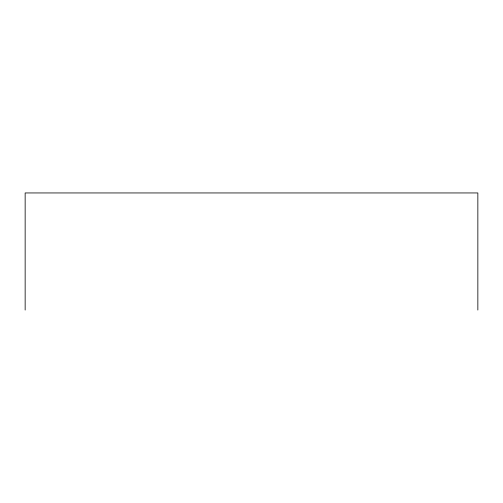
<?xml version="1.0" encoding="UTF-8"?>
<svg xmlns="http://www.w3.org/2000/svg" width="503" height="503" viewBox="0 0 503 503"><rect width="100%" height="100%" fill="white"/><g stroke="black" fill="none" stroke-linecap="round" stroke-linejoin="round"><path stroke-width="0.75" d="M477.85 310.049L477.85 192.951L25.15 192.951L25.15 310.049"/></g></svg>
